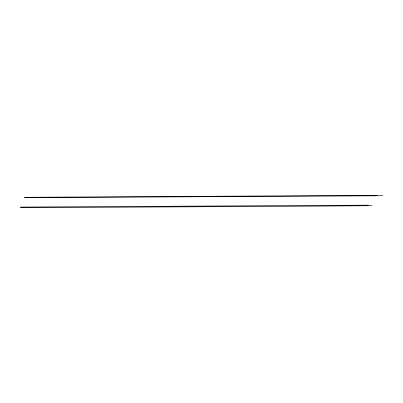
<?xml version="1.0" encoding="UTF-8"?>
<svg xmlns="http://www.w3.org/2000/svg" width="403" height="403" viewBox="0 0 403 403"><rect width="100%" height="100%" fill="white"/><g stroke="black" fill="none" stroke-linecap="round" stroke-linejoin="round"><path stroke-width="0.6" d="M24.648 197.309L382.85 195.344M377.273 195.782L24.477 197.687M368.392 205.192L20.15 207.082M20.624 207.656L263.648 206.432A1543.792 25.233 -0.3 0 0 371.904 205.691"/></g></svg>
